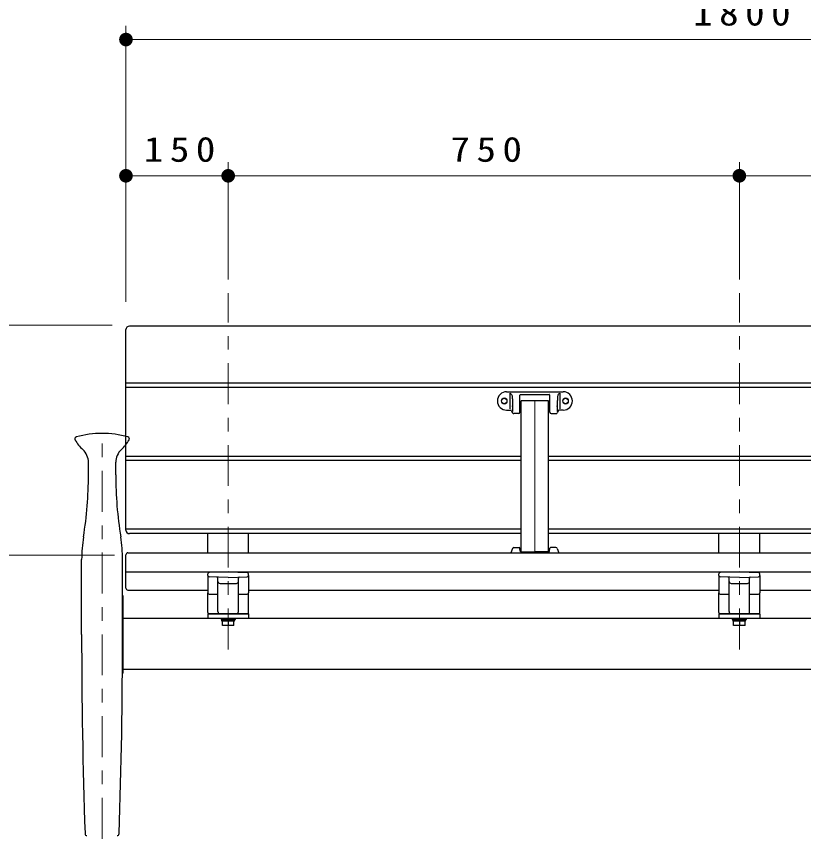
# Model space of a CAD drawing. Units: millimetres on the paper, scale 1:20. Extents: x -385 to 0, y 0 to 267.
# Drawn here: x -311.5 to -253.7, y 117.2 to 177.3 of the extents above; entities that cross this region are included whole.
import ezdxf

# ---------------------------------------------------------------- set-up
doc = ezdxf.new("R2010")
doc.units = ezdxf.units.MM
doc.linetypes.add('USER2', pattern=[6, 3, -1, 1, -1])
doc.layers.add('1_20', color=7, linetype='Continuous', lineweight=25)
doc.styles.add('ＭＳ ゴシック', font='')
doc.styles.get('ＭＳ ゴシック').set_extended_font_data('MS Gothic')

# ---------------------------------------------------------------- blocks, each defined once
blk = doc.blocks.new('filled_dot')
at = {"color": 0, "linetype": 'Continuous', "lineweight": -2, "const_width": 1.25}
blk.add_lwpolyline([(-0.625, 0, 1), (0.625, 0, 1)], format="xyb", close=True, dxfattribs=at)

msp = doc.modelspace()

# ---------------------------------------------------------------- linework, layer by layer
at = {"layer": '1_20', "lineweight": 13}
for p, q in [((-303.425, 156.35), (-303.425, 176.6)), ((-303.425, 175.6), (-213.425, 175.6)), ((-295.925, 157.995), (-295.925, 166.6)), ((-258.425, 157.995), (-258.425, 166.6)), ((-303.425, 165.6), (-295.925, 165.6)), ((-295.925, 165.6), (-258.425, 165.6)), ((-258.425, 165.6), (-220.925, 165.6)), ((-304.425, 154.641), (-342.425, 154.641)), ((-304.275, 137.752), (-332.425, 137.752))]:
    msp.add_line(p, q, dxfattribs=at)
at = {"layer": '1_20', "linetype": 'USER2', "lineweight": 13}
for p, q in [((-295.925, 130.841), (-295.925, 156.995)), ((-258.425, 130.841), (-258.425, 156.995)), ((-305.175, 116.94), (-305.175, 146.824))]:
    msp.add_line(p, q, dxfattribs=at)
at = {"layer": '1_20'}
for p, q in [((-213.675, 154.557), (-303.175, 154.557)), ((-303.425, 139.561), (-303.425, 154.307)), ((-303.425, 150.404), (-213.425, 150.404)), ((-303.425, 150.087), (-213.425, 150.087)), ((-303.425, 145.015), (-274.425, 145.015)), ((-272.425, 145.015), (-244.425, 145.015)), ((-303.425, 144.726), (-274.425, 144.726)), ((-272.425, 144.726), (-244.425, 144.726)), ((-274.425, 139.655), (-303.425, 139.655)), ((-244.425, 139.655), (-272.425, 139.655)), ((-274.425, 139.339), (-303.175, 139.339)), ((-297.425, 137.929), (-297.425, 139.339)), ((-294.425, 137.929), (-294.425, 139.339)), ((-244.425, 139.339), (-272.425, 139.339)), ((-259.925, 137.929), (-259.925, 139.339)), ((-256.925, 137.929), (-256.925, 139.339)), ((-303.425, 135.34), (-303.425, 137.779)), ((-303.275, 137.929), (-213.575, 137.929)), ((-303.425, 136.521), (-213.425, 136.521)), ((-295.925, 136.527), (-297.328, 136.478)), ((-295.925, 136.527), (-294.521, 136.478)), ((-258.425, 136.527), (-259.828, 136.478)), ((-258.425, 136.527), (-257.021, 136.478)), ((-297.425, 136.271), (-297.425, 136.378)), ((-297.425, 136.271), (-297.425, 134.99)), ((-295.925, 136.122), (-297.328, 136.171)), ((-296.675, 133.611), (-296.675, 136.076)), ((-295.925, 136.122), (-294.521, 136.171)), ((-295.175, 133.611), (-295.175, 136.076)), ((-294.425, 136.271), (-294.425, 136.378)), ((-294.425, 136.271), (-294.425, 134.99)), ((-259.925, 136.271), (-259.925, 136.378)), ((-259.925, 136.271), (-259.925, 134.99)), ((-258.425, 136.122), (-259.828, 136.171)), ((-259.175, 133.611), (-259.175, 136.076)), ((-258.425, 136.122), (-257.021, 136.171)), ((-257.675, 133.611), (-257.675, 136.076)), ((-256.925, 136.271), (-256.925, 136.378)), ((-256.925, 136.271), (-256.925, 134.99)), ((-296.525, 135.681), (-295.325, 135.681)), ((-259.025, 135.681), (-257.825, 135.681)), ((-303.275, 135.19), (-297.425, 135.19)), ((-297.425, 133.537), (-297.425, 134.99)), ((-297.325, 134.89), (-296.675, 134.89)), ((-295.175, 134.89), (-294.525, 134.89)), ((-294.425, 135.19), (-259.925, 135.19)), ((-294.425, 133.537), (-294.425, 134.99)), ((-259.925, 133.537), (-259.925, 134.99)), ((-259.825, 134.89), (-259.175, 134.89)), ((-257.675, 134.89), (-257.025, 134.89)), ((-256.925, 135.19), (-222.425, 135.19)), ((-256.925, 133.537), (-256.925, 134.99)), ((-303.625, 133.14), (-213.225, 133.14)), ((-297.425, 133.44), (-297.425, 133.14)), ((-297.425, 133.44), (-294.425, 133.44)), ((-294.499, 133.44), (-297.351, 133.44)), ((-295.925, 133.44), (-296.53, 133.461)), ((-296.45, 133.14), (-296.45, 133.04)), ((-296.45, 133.14), (-295.4, 133.14)), ((-296.45, 133.04), (-295.4, 133.04)), ((-295.465, 133.04), (-296.385, 133.04)), ((-296.385, 132.915), (-296.385, 133.04)), ((-295.465, 132.915), (-296.385, 132.915)), ((-296.35, 132.595), (-296.35, 132.915)), ((-295.962, 132.915), (-295.928, 133.04)), ((-295.925, 133.44), (-295.32, 133.461)), ((-295.925, 132.915), (-295.925, 132.595)), ((-295.922, 132.915), (-295.888, 133.04)), ((-295.5, 132.595), (-295.5, 132.915)), ((-295.465, 132.915), (-295.465, 133.04)), ((-295.4, 133.04), (-295.4, 133.14)), ((-294.425, 133.44), (-294.425, 133.14)), ((-259.925, 133.44), (-256.925, 133.44)), ((-259.925, 133.44), (-259.925, 133.14)), ((-256.999, 133.44), (-259.851, 133.44)), ((-258.425, 133.44), (-259.03, 133.461)), ((-258.95, 133.14), (-258.95, 133.04)), ((-258.95, 133.14), (-257.9, 133.14)), ((-258.95, 133.04), (-257.9, 133.04)), ((-257.965, 133.04), (-258.885, 133.04)), ((-258.885, 132.915), (-258.885, 133.04)), ((-257.965, 132.915), (-258.885, 132.915)), ((-258.85, 132.595), (-258.85, 132.915)), ((-258.462, 132.915), (-258.428, 133.04)), ((-258.425, 133.44), (-257.82, 133.461)), ((-258.425, 132.915), (-258.425, 132.595)), ((-258.422, 132.915), (-258.388, 133.04)), ((-258, 132.595), (-258, 132.915)), ((-257.965, 132.915), (-257.965, 133.04)), ((-257.9, 133.04), (-257.9, 133.14)), ((-256.925, 133.44), (-256.925, 133.14)), ((-295.5, 132.595), (-296.35, 132.595)), ((-258, 132.595), (-258.85, 132.595)), ((-303.625, 129.39), (-213.225, 129.39)), ((-303.625, 129.09), (-303.688, 129.09))]:
    msp.add_line(p, q, dxfattribs=at)
at = {"layer": '1_20', "color": 4}
for p, q in [((-275.5, 149.75), (-271.35, 149.75)), ((-275.257, 149.638), (-275.257, 148.501)), ((-274.521, 148.25), (-274.521, 149.492)), ((-274.471, 149.542), (-272.379, 149.542)), ((-272.329, 148.25), (-272.329, 149.492)), ((-271.593, 149.638), (-271.593, 148.501)), ((-275.061, 148.725), (-275.061, 148.307)), ((-274.425, 138.009), (-274.425, 149.074)), ((-272.425, 149.074), (-274.425, 149.074)), ((-272.425, 138.009), (-272.425, 149.074)), ((-271.789, 148.725), (-271.789, 148.307)), ((-275.5, 148.4), (-275.185, 148.4)), ((-275.163, 148.386), (-275.066, 148.203)), ((-274.621, 148.15), (-274.978, 148.15)), ((-272.229, 148.15), (-271.872, 148.15)), ((-271.687, 148.386), (-271.783, 148.203)), ((-271.35, 148.4), (-271.664, 148.4)), ((-306.175, 143.648), (-306.175, 144.572)), ((-304.175, 143.648), (-304.175, 144.572)), ((-274.969, 138.307), (-274.568, 138.307)), ((-271.881, 138.307), (-272.281, 138.307)), ((-275.062, 138.242), (-275.181, 137.929)), ((-274.508, 138.057), (-274.518, 138.259)), ((-274.458, 138.009), (-273.425, 138.009)), ((-272.392, 138.009), (-273.425, 138.009)), ((-272.342, 138.057), (-272.331, 138.259)), ((-271.787, 138.242), (-271.668, 137.929)), ((-306.675, 131.94), (-306.675, 137.433)), ((-303.675, 131.94), (-303.675, 137.433))]:
    msp.add_line(p, q, dxfattribs=at)
at = {"layer": '1_20', "color": 4, "lineweight": 13}
msp.add_line((-273.425, 138.009), (-273.425, 149.074), dxfattribs=at)
at = {"layer": '1_20', "color": 131}
msp.add_line((-303.625, 129.09), (-303.625, 134.64), dxfattribs=at)
at = {"layer": '1_20', "color": 4}
for points in [[(-275.257, 149.638), (-275.219, 149.62), (-275.184, 149.596), (-275.154, 149.57), (-275.129, 149.537), (-275.112, 149.5), (-275.1, 149.458), (-275.092, 149.41), (-275.086, 149.354), (-275.081, 149.285), (-275.077, 149.209), (-275.073, 149.129), (-275.07, 149.047), (-275.068, 148.967), (-275.066, 148.891), (-275.064, 148.823), (-275.063, 148.764), (-275.062, 148.719), (-275.061, 148.689), (-275.061, 148.679), (-275.061, 148.689), (-275.061, 148.725)], [(-271.593, 149.638), (-271.63, 149.62), (-271.665, 149.596), (-271.695, 149.57), (-271.72, 149.537), (-271.738, 149.5), (-271.75, 149.458), (-271.758, 149.41), (-271.763, 149.354), (-271.768, 149.285), (-271.773, 149.209), (-271.776, 149.129), (-271.779, 149.047), (-271.782, 148.967), (-271.784, 148.891), (-271.786, 148.823), (-271.787, 148.764), (-271.788, 148.719), (-271.788, 148.689), (-271.789, 148.679), (-271.789, 148.689), (-271.789, 148.725)]]:
    msp.add_lwpolyline(points, dxfattribs=at)
at = {"layer": '1_20', "color": 4, "lineweight": 13}
for centre in [(-275.675, 149.075), (-271.175, 149.075)]:
    msp.add_circle(centre, 0.225, dxfattribs=at)
at = {"layer": '1_20', "color": 4}
for centre in [(-275.675, 149.075), (-271.175, 149.075)]:
    msp.add_circle(centre, 0.2, dxfattribs=at)
at = {"layer": '1_20'}
for centre, radius, start, end in [((-303.175, 154.307), 0.25, 90, 180), ((-303.175, 139.589), 0.25, 180, 270), ((-303.275, 137.779), 0.15, 90, 180), ((-297.325, 136.378), 0.1, 92, 180), ((-297.325, 136.271), 0.1, 180, 268), ((-296.75, 136.076), 0.075, 0, 88), ((-295.1, 136.076), 0.075, 92, 180), ((-294.525, 136.378), 0.1, 0, 88), ((-294.525, 136.271), 0.1, 272, 0), ((-259.825, 136.378), 0.1, 92, 180), ((-259.825, 136.271), 0.1, 180, 268), ((-259.25, 136.076), 0.075, 0, 88), ((-257.6, 136.076), 0.075, 92, 180), ((-257.025, 136.378), 0.1, 0, 88), ((-257.025, 136.271), 0.1, 272, 0), ((-303.275, 135.34), 0.15, 180, 270), ((-296.525, 135.831), 0.15, 180, 270), ((-295.325, 135.831), 0.15, 270, 0), ((-259.025, 135.831), 0.15, 180, 270), ((-257.825, 135.831), 0.15, 270, 0), ((-297.325, 134.99), 0.1, 180, 270), ((-294.525, 134.99), 0.1, 270, 0), ((-259.825, 134.99), 0.1, 180, 270), ((-257.025, 134.99), 0.1, 270, 0), ((-297.325, 133.537), 0.1, 180, 254.94761), ((-296.525, 133.611), 0.15, 180, 268), ((-295.325, 133.611), 0.15, 272, 0), ((-294.525, 133.537), 0.1, 285.05239, 0), ((-259.825, 133.537), 0.1, 180, 254.94761), ((-259.025, 133.611), 0.15, 180, 268), ((-257.825, 133.611), 0.15, 272, 0), ((-257.025, 133.537), 0.1, 285.05239, 0)]:
    msp.add_arc(centre, radius, start, end, dxfattribs=at)
at = {"layer": '1_20', "color": 4}
for centre, radius, start, end in [((-275.5, 149.075), 0.675, 90, 270), ((-271.35, 149.075), 0.675, 270, 90), ((-274.471, 149.492), 0.05, 90, 180), ((-272.379, 149.492), 0.05, 359.99999, 90), ((-275.185, 148.375), 0.025, 27.86749, 90), ((-274.978, 148.25), 0.1, 207.86749, 270), ((-274.621, 148.25), 0.1, 270, 0), ((-272.229, 148.25), 0.1, 180, 270), ((-271.872, 148.25), 0.1, 270, 332.13251), ((-271.664, 148.375), 0.025, 90, 152.13251), ((-307.025, 146.29), 0.15, 105.3921, 213.20587), ((-304.731, 147.558), 2.771, 208.93513, 227.92204), ((-305.175, 139.57), 7.12, 74.6079, 105.3921), ((-305.618, 147.558), 2.771, 312.07795, 331.06487), ((-303.325, 146.29), 0.15, 326.79413, 74.6079), ((-307.428, 144.572), 1.253, 0, 47.92204), ((-302.922, 144.572), 1.253, 132.07796, 180), ((-334.63, 143.648), 28.456, 350.79971, 0), ((-275.719, 143.648), 28.456, 180, 189.2003), ((-296.264, 137.433), 10.411, 170.7997, 180), ((-314.086, 137.433), 10.411, 0, 9.2003), ((-274.969, 138.207), 0.1, 90, 159.20314), ((-274.568, 138.257), 0.05, 3, 90), ((-272.281, 138.257), 0.05, 90, 177), ((-271.881, 138.207), 0.1, 20.79686, 90), ((-274.458, 138.059), 0.05, 183, 270), ((-272.392, 138.059), 0.05, 270, 357), ((120.922, 131.94), 427.597, 180, 181.95969), ((-731.272, 131.94), 427.597, 358.04031, 0), ((-306.275, 117.323), 0.15, 181.95969, 267), ((-304.075, 117.323), 0.15, 273, 358.04031)]:
    msp.add_arc(centre, radius, start, end, dxfattribs=at)
at = {"layer": '1_20', "color": 131}
msp.add_arc((-304.075, 134.64), 0.45, 0, 27.26604, dxfattribs=at)

# ---------------------------------------------------------------- block references
at = {"layer": '1_20', "lineweight": 13, "xscale": 0.4, "yscale": 0.4}
for p in [(-303.425, 175.6), (-303.425, 165.6), (-295.925, 165.6), (-258.425, 165.6)]:
    msp.add_blockref('filled_dot', p, dxfattribs=at)
at = {"layer": '1_20', "lineweight": 13, "xscale": 0.4, "yscale": 0.4, "rotation": 180}
for p in [(-295.925, 165.6), (-258.425, 165.6)]:
    msp.add_blockref('filled_dot', p, dxfattribs=at)

# ---------------------------------------------------------------- texts
at = {"layer": '1_20', "char_height": 1.833, "attachment_point": 8, "style": 'ＭＳ ゴシック'}
for s, insert in [('\\T1.33;\\W1.15;1800', (-258.004, 176.6)), ('\\T1.33;\\W1.15;150', (-299.254, 166.6)), ('\\T1.33;\\W1.15;750', (-276.76, 166.6))]:
    msp.add_mtext(s, dxfattribs=dict(at, insert=insert))

doc.saveas('drawing.dxf')
